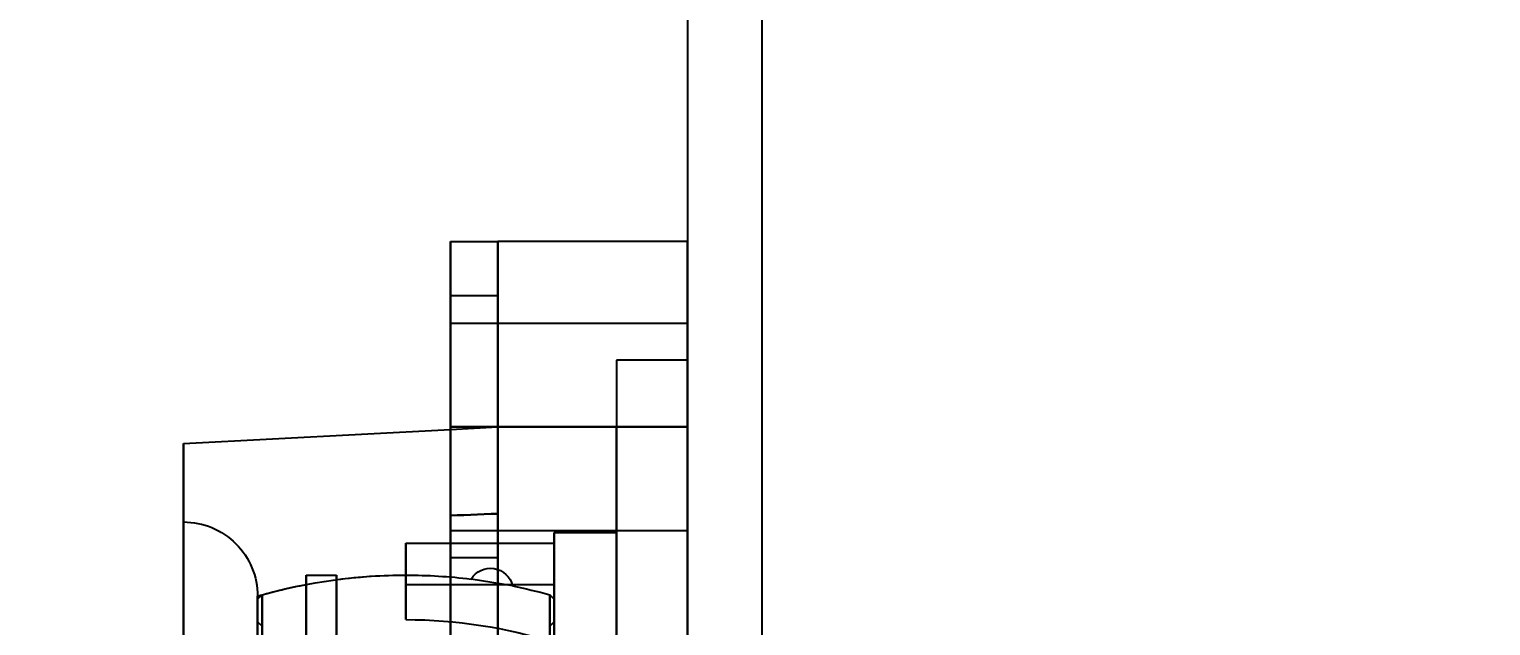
# Model space of a CAD drawing. Header units: millimetres. Extents: x -5505 to 394412, y -8522 to 584759.
# Drawn here: x 31457.9 to 31556.5, y -2865.1 to -2824.9 of the extents above; entities that cross this region are included whole.
import ezdxf

# ---------------------------------------------------------------- set-up
doc = ezdxf.new("R2010")
doc.units = ezdxf.units.MM
doc.linetypes.add('CEN', pattern=[62, 60, -1, 0, -1])
doc.layers.add('MAIN-1', color=7, linetype='Continuous')
doc.layers.add('지시선', color=1, linetype='CEN', lineweight=20)
doc.styles.get("Standard").update_dxf_attribs({"font": 'arial.ttf'})
doc.dimstyles.new('COAD', dxfattribs={"dimtxt": 100, "dimasz": 100, "dimexe": 1.25, "dimexo": 0.625, "dimtad": 1, "dimtxsty": 'Standard', "dimcen": 0, "dimclrd": 161, "dimclre": 161, "dimclrt": 6, "dimadec": 0, "dimazin": 0, "dimtfac": 1, "dimtmove": 0, "dimatfit": 3, "dimfxl": 0, "dimlwd": 5, "dimarcsym": 0})
doc.dimstyles.new('양쪽화살표지름', dxfattribs={"dimtxt": 3.5, "dimasz": 3.5, "dimexe": 2, "dimexo": 1.5, "dimgap": 0.8, "dimtad": 1, "dimdsep": 46, "dimtxsty": 'Standard', "dimcen": 0, "dimclrd": 1, "dimclre": 1, "dimclrt": 2, "dimazin": 2, "dimtfac": 1, "dimtmove": 0, "dimatfit": 1, "dimfxl": 0, "dimlwd": 25, "dimlwe": 25, "dimarcsym": 0})

# ---------------------------------------------------------------- blocks, each defined once
blk = doc.blocks.new('Bearing_ucf207')
at = {"layer": 'MAIN-1'}
for p, q in [((0, 58.5), (0, 58.5)), ((0, 46), (0, 58.5)), ((0, 58.5), (0, 46)), ((0, 58.5), (12.8, 58.5)), ((0, 58.5), (12.8, 58.5)), ((12.8, 58.5), (12.8, 46)), ((12.8, 54.839), (12.8, 58.5)), ((12.8, 58.5), (12.8, 58.5)), ((12.8, 58.5), (12.8, 54.839)), ((12.8, 46), (12.8, 58.5)), ((16, 58.5), (12.8, 58.5)), ((16, 58.5), (12.8, 58.5)), ((16, 58.5), (16, 37.161)), ((16, 37.161), (16, 58.5)), ((16, 58.5), (16, 54.839)), ((12.8, 54.839), (16, 54.839)), ((12.8, 40.142), (12.8, 54.839)), ((12.8, 54.839), (12.8, 40.142)), ((12.8, 54.839), (16, 54.839)), ((16, 40.019), (16, 54.839)), ((16, 54.839), (16, 40.019)), ((0, 46), (0, 53)), ((0, 46), (0, 53)), ((16, 53), (0, 53)), ((16, 53), (0, 53)), ((16, 53), (16, 46)), ((16, 53), (16, 46)), ((0, 46), (0, 50.5)), ((0, 50.5), (0, 50.5)), ((0, 46), (0, 50.5)), ((0, 50.5), (4.8, 50.5)), ((0, 50.5), (4.8, 50.5)), ((4.8, 50.5), (4.8, 46)), ((4.8, 50.5), (4.8, 46)), ((4.8, 50.5), (4.8, 50.5)), ((0, -46), (0, 46)), ((0, 46), (0, -46)), ((0, 31), (0, 46)), ((0, 46), (0, 31)), ((0, 39), (0, 46)), ((0, 39), (0, 46)), ((16, 46), (0, 46)), ((0, 46), (16, 46)), ((16, 46), (0, 46)), ((0, 46), (16, 46)), ((0, 46), (4.8, 46)), ((0, 46), (4.8, 46)), ((0, 46), (12.8, 46)), ((0, 46), (12.8, 46)), ((4.8, 46), (4.8, 31)), ((4.8, 31), (4.8, 46)), ((12.8, 46), (12.8, 40.142)), ((12.8, 46), (12.8, 37.161)), ((12.8, -46), (12.8, 46)), ((12.8, 37.161), (12.8, 46)), ((12.8, 46), (12.8, -46)), ((16, 45.832), (12.8, 46)), ((16, 46), (16, 39)), ((16, 46), (16, 39)), ((34, 44.889), (16, 45.832)), ((34, 0), (34, 44.889)), ((34, 44.889), (34, 0)), ((13.258, 40.124), (12.8, 40.142)), ((12.8, 40.142), (13.258, 40.124)), ((13.716, 40.107), (13.258, 40.124)), ((13.258, 40.124), (13.716, 40.107)), ((14.173, 40.089), (13.716, 40.107)), ((13.716, 40.107), (14.173, 40.089)), ((14.63, 40.071), (14.173, 40.089)), ((14.173, 40.089), (14.63, 40.071)), ((15.087, 40.054), (14.63, 40.071)), ((14.63, 40.071), (15.087, 40.054)), ((15.544, 40.036), (15.087, 40.054)), ((15.087, 40.054), (15.544, 40.036)), ((16, 40.019), (15.544, 40.036)), ((15.544, 40.036), (16, 40.019)), ((16, 22.341), (16, 40.019)), ((16, 40.019), (16, 22.341)), ((34, -39.583), (34, 39.583)), ((34, 39.583), (34, -39.583)), ((16, 39), (0, 39)), ((16, 39), (0, 39)), ((4.8, 0), (4.8, 38.88)), ((9, 38.88), (4.8, 38.88)), ((9, 0), (9, 38.88)), ((9, 38.88), (9, 0)), ((9, 35.339), (9, 38.16)), ((19, 38.16), (9, 38.16)), ((19, 35.339), (19, 38.16)), ((19, 38.16), (19, 35.339)), ((12.8, 37.161), (16, 37.161)), ((12.8, 37.161), (12.8, 22.464)), ((12.8, 22.464), (12.8, 37.161)), ((12.8, 37.161), (16, 37.161)), ((16, 37.161), (16, 22.341)), ((16, 22.341), (16, 37.161)), ((11.803, 35.273), (14.607, 35.731)), ((11.803, 35.273), (14.607, 35.731)), ((19, 36), (19, 32.995)), ((19, 32.995), (19, 36)), ((23.68, 0), (23.68, 36)), ((23.68, 36), (23.68, 2.392)), ((25.72, 36), (23.68, 36)), ((23.68, 35.695), (23.68, 2.392)), ((23.68, 3.499), (23.68, 35.695)), ((25.72, 0), (25.72, 36)), ((25.72, 36), (25.72, 2.392)), ((9, 35.339), (9, 31.443)), ((9, 31.443), (9, 35.339)), ((9, 35.339), (19, 35.339)), ((9, 35.339), (19, 35.339)), ((9.3, 34.669), (9, 34.369)), ((9.3, 0), (9.3, 34.669)), ((9.3, 34.669), (9.3, 0)), ((19, 32.995), (19, 35.339)), ((19, 35.339), (19, 32.995)), ((25.72, 35.367), (25.72, 2.392)), ((25.72, 3.467), (25.72, 35.367)), ((28.7, 0), (28.7, 34.669)), ((28.7, 34.669), (28.7, 0)), ((28.7, 34.669), (29, 34.369)), ((29, 34.583), (29, -34.583)), ((29, 34.369), (29, 34.583)), ((9, 0), (9, 34.369)), ((9, 34.369), (9, 0)), ((29, -34.369), (29, 34.369)), ((29, 0), (29, 34.369)), ((29, 34.369), (29, 0)), ((9, 0), (9, 32.85)), ((9, 32.85), (9.3, 32.55)), ((29, 32.85), (28.7, 32.55)), ((29, 0), (29, 32.85))]:
    blk.add_line(p, q, dxfattribs=at)
for centre, radius, start, end in [((34, 34.583), 5, 89.99998, 180.00002), ((13.3, 34.92), 1.538, 31.81325, 166.72803), ((19, 0), 36, 89.99998, 97.00857), ((19, 0), 36, 82.53039, 89.99998), ((19, 0), 36, 74.36878, 89.99998), ((19, 0), 36, 101.5327, 105.63119), ((19, 0), 36, 73.87237, 79.24167), ((19, 0), 32.995, 89.99998, 107.64273), ((19, 0), 32.995, 89.99998, 107.64273)]:
    blk.add_arc(centre, radius, start, end, dxfattribs=at)
blk = doc.blocks.new('C-1S DRUM RIGHT')
for p, q in [((112, 252.891), (112, 0)), ((117, 252.891), (117, 0))]:
    blk.add_line(p, q)
at = {"xscale": -1}
blk.add_blockref('Bearing_ucf207', (112, 119.12), dxfattribs=at)
blk = doc.blocks.new('*D274')
at = {"color": 161, "linetype": 'Continuous', "lineweight": -2, "transparency": 16777216}
for p, q in [((30896.677, -2763.925), (32385.264, -2763.925)), ((30896.677, -4016.825), (32385.264, -4016.825))]:
    blk.add_line(p, q, dxfattribs=at)
at = {"color": 161, "linetype": 'Continuous', "lineweight": 5, "transparency": 16777216}
blk.add_line((32384.014, -3916.825), (32384.014, -2863.925), dxfattribs=at)
at = {"color": 161, "transparency": 16777216}
for points in [[(32367.347, -2863.925), (32400.68, -2863.925), (32384.014, -2763.925)], [(32367.347, -3916.825), (32400.68, -3916.825), (32384.014, -4016.825)]]:
    blk.add_solid(points, dxfattribs=at)
at = {"color": 6, "transparency": 16777216, "insert": (32323.293, -3390.375), "char_height": 100, "attachment_point": 5, "rotation": 90}
blk.add_mtext('1252,9', dxfattribs=at)
blk = doc.blocks.new('지시선_sheet')
at = {"layer": '지시선', "annotation_type": 0, "has_hookline": 1, "hookline_direction": 0, "text_width": 732.551}
blk.add_leader([(-4.308, 0.176), (588.072, 2.34), (1202.179, 1064.327), (1322.179, 1064.327)], dimstyle='양쪽화살표지름', override={"dimasz": 120, "dimgap": 0.8, "dimtad": 0}, dxfattribs=at)

msp = doc.modelspace()

# ---------------------------------------------------------------- block references
for name, p in [('지시선_sheet', (31130.289, -3346.825)), ('C-1S DRUM RIGHT', (31390.289, -3016.825))]:
    msp.add_blockref(name, p)

# ---------------------------------------------------------------- dimensions: what is measured, and where the dimension line sits
dim = msp.add_linear_dim(base=(32384.014, -2763.925), p1=(30896.052, -4016.825), p2=(30896.052, -2763.925), angle=90, dimstyle='COAD')
dim.commit()
dim.dimension.update_dxf_attribs({"geometry": '*D274', "text_midpoint": (32323.293, -3390.375)})

doc.saveas('drawing.dxf')
